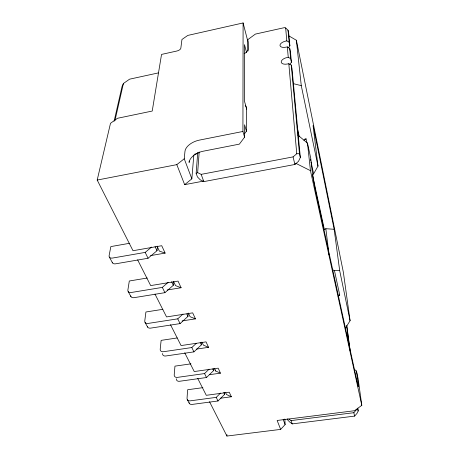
<?xml version="1.0" encoding="UTF-8"?>
<svg xmlns="http://www.w3.org/2000/svg" width="459" height="459" viewBox="0 0 459 459"><rect width="100%" height="100%" fill="white"/><g stroke="black" fill="none" stroke-linecap="round" stroke-linejoin="round"><path stroke-width="0.69" d="M189.228 161.04L189.102 162.457A14.154 8.319 -19.4 0 1 203.262 151.195L239.386 144.126L244.59 137.166L242.92 131.463L243.098 22.95L187.794 35.418L181.948 39.491L180.835 48.212A3.901 1.83 -18.8 0 1 176.835 51.024L161.539 54.42L152.222 111.049L117.447 118.296L110.499 123.31L97.199 180.06L133.001 250.717L161.729 245.72L165.131 253.098L150.563 255.606M284.855 419.004L285.119 424.581L280.65 429.394L226.924 436.05L226.947 434.621M189.045 402.686A3.402 2.72 -32.5 0 0 192.017 404.436L217.991 400.982L224.669 394.292L224.709 392.445M184.748 352.828L194.237 371.549L218.174 368.17L220.469 373.15L215.46 370.924L215.501 369.753M176.336 378.795A3.552 2.748 -31.2 0 0 179.452 381.286L206.493 377.522L213.533 370.665L213.601 368.789M162.532 353.505A3.712 2.765 -30 0 0 165.722 355.995L193.927 351.875L201.363 344.847L201.501 342.316M289.795 64.449L291.425 62.24L290.656 58.649L288.246 57.277L287.03 57.536A6.265 3.196 -14.6 0 0 281.206 62.063A6.265 3.196 -14.6 0 0 287.586 63.973L288.814 63.715L291.253 65.092L292.027 68.701L300.335 157.483L298.511 161.327L294.885 164.471L203.813 181.603L200.313 179.853L197.479 176.979L196.136 173.37L197.645 172.624L199.189 151.975M147.35 326.418A3.89 2.777 -28.9 0 0 150.598 328.128L180.077 323.601L187.955 316.406L188.19 313.204M196.136 173.37L197.754 152.382M242.92 131.463L199.367 140.115A14.361 8.262 -19.4 0 0 184.96 151.418L184.237 158.785L176.813 164.643L184.661 184.656L191.845 178.838L193.83 155.022M130.717 295.998A4.091 2.777 -28 0 0 134.062 297.667L164.919 292.67L173.301 285.303L173.674 281.436M112.231 262.187A4.309 2.754 -27.1 0 0 115.679 263.805L148.056 258.256L157.001 250.723L157.563 246.19M115.008 120.384L123.408 83.492L129.587 79.172L158.275 72.929M114.09 121.279L122.025 86.59L123.408 83.492M357.813 408.171L358.186 410.994L356.941 413.479L354.629 416.101L292.228 423.892L289.577 421.924L287.621 419.882L287.214 418.786M312.292 175.372L313.606 173.835L317.989 166.147L313.072 125.577L334.152 229.282L339.683 270.638L350.079 320.715L345.248 328.472M288.309 47.948L289.881 45.768L288.757 33.719L288.022 30.219L285.659 27.942L284.471 27.632L255.382 34.092L247.929 39.566L248.009 49.36A7.901 3.873 -16.5 0 1 244.171 53.686M288.895 419.027L291.029 420.599L353.826 412.704L356.15 410.071L357.796 409.285L358.186 410.994M202.878 387.66L187.611 389.748L187.031 398.378A3.425 2.725 -32.3 0 0 190.078 400.862L216.218 397.368L220.544 393.047M190.95 363.849L174.954 366.139L174.213 374.9A3.574 2.748 -31 0 0 177.335 377.39L204.559 373.574L209.12 369.151M177.214 337.95L161.138 340.366L160.202 349.242A3.741 2.771 -29.8 0 0 163.404 351.726L191.805 347.549L196.309 343.315M162.842 309.32L145.922 311.994L144.763 320.967A3.924 2.777 -28.8 0 0 148.05 323.434L177.742 318.839L183.043 314.019M147.247 278.016L129.306 281L127.877 290.048A4.12 2.771 -27.8 0 0 131.251 292.486L162.337 287.403L168.16 282.319M197.645 172.624L201.168 174.357L293.083 156.892L296.755 153.736L299.469 153.685L300.335 157.483M129.777 243.253L110.848 246.581L109.104 255.663A4.343 2.754 -27 0 0 112.553 258.05L145.187 252.404L151.568 247.068M245.192 105.599A8.807 4.831 -17 0 1 246.345 107.848L246.449 131.251L246.058 131.572A9.157 5.227 -17.2 0 1 244.773 133.403M354.291 369.26L356.465 371.044L358.118 378.727L361.801 405.331L354.52 410.713L277.15 420.473L280.65 429.394M338.082 296.193L339.729 295.028L334.456 270.569L332.603 269.777M334.152 229.282L325.85 228.708L324.404 229.678L312.401 174.426M303.841 140.242L306.067 138.853L306.973 143.053M289.881 45.768L289.136 42.228L286.8 40.88L285.624 41.132A6.065 2.989 -14.7 0 0 279.984 45.43A6.065 2.989 -14.7 0 0 286.141 47.157L287.334 46.898L289.692 48.258L290.449 51.815L291.425 62.24M304.667 139.146L306.067 138.853M194.587 154.184L198.087 153.501M97.199 180.06L176.813 164.643M184.661 184.656L203.641 181.081M295.011 163.886L296.416 163.622L310.456 170.668L361.801 405.331M338.323 295.275L339.729 295.028M167.196 289.996L181.098 287.736L178.035 281.097L150.678 285.59L137.643 259.874M182.154 320.916L195.448 318.867L192.677 312.86L166.56 316.928L154.964 294.047M196.538 349.092L208.564 347.331L206.051 341.875L181.07 345.57L170.518 324.748M209.298 374.71L220.469 373.15M220.303 398.246L231.353 396.771L229.253 392.21L206.275 395.302L197.686 378.348M334.456 270.569L339.683 270.638M293.381 83.658L301.27 85.644L317.989 166.147M165.131 253.098L159.376 251.102L157.076 246.196M181.098 287.736L175.545 285.641L173.571 281.43M195.448 318.867L190.083 316.71L188.402 313.113M208.564 347.331L203.389 345.128L201.971 342.104M231.353 396.771L226.511 394.528L225.708 392.818M288.321 35.567L296.371 40.26L343.384 272.376L350.079 320.715M297.908 135.135L307.478 143.128L310.743 158.298L311.839 168.206A18.073 0.895 80.2 0 0 316.148 193.767L357.756 384.676A13.655 0.488 80.8 0 0 357.796 380.706L356.465 371.044M109.351 257.109L112.495 262.858M128.153 291.494L130.981 296.669M145.055 322.407L147.62 327.095M187.37 399.778L189.32 403.346M209.528 401.723L226.924 436.05M145.187 252.404L148.056 258.256M162.337 287.403L164.919 292.67M177.742 318.839L180.077 323.601M191.805 347.549L193.927 351.875M204.559 373.574L206.493 377.522M216.218 397.368L217.991 400.982M155.062 246.609L157.001 250.723M171.637 281.774L173.301 285.303M186.83 314.008L187.955 316.406M200.193 342.362L201.363 344.847M212.729 368.961L213.533 370.665M223.808 392.474L224.669 394.292M214.296 368.434L215.46 370.924M184.237 158.785L191.845 178.838M283.174 419.451L285.119 424.581M201.168 174.357L203.813 181.603M291.029 420.599L292.228 423.892M246.449 131.251L244.572 124.745L244.59 137.166M246.713 109.162L244.544 101.422L244.475 44.621L246.569 52.596M243.098 22.95L247.998 41.97L248.072 50.966M293.083 156.892L294.885 164.471M353.826 412.704L354.629 416.101M297.225 127.671L299.257 136.742M310.439 159.147L310.743 160.541M311.041 161.941L313.606 173.835M346.797 325.62L350.188 351.02M346.694 325.953L349.798 349.259M345.397 328.099L345.679 330.222M325.85 228.708L328.684 252.025M328.856 253.443L329.028 254.854M296.371 40.26L301.27 85.644M307.478 143.128L310.456 170.668M288.022 30.219L289.136 42.228M289.692 48.258L290.656 58.649M291.253 65.092L299.469 153.685M285.659 27.942L286.8 40.88M287.334 46.898L288.246 57.277M288.814 63.715L296.755 153.736"/></g></svg>
